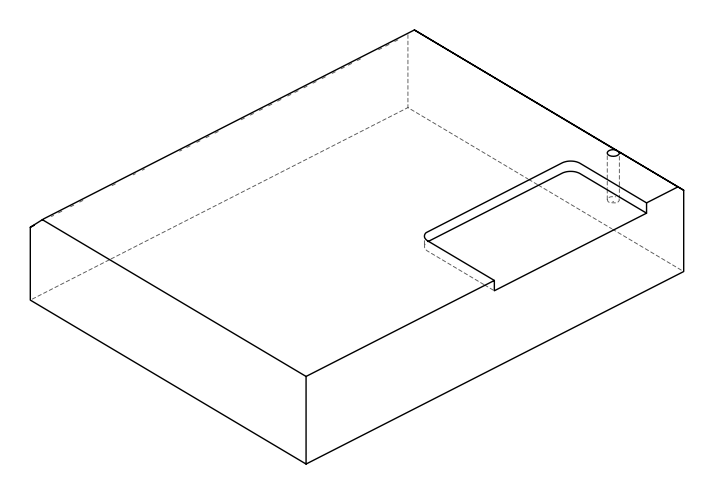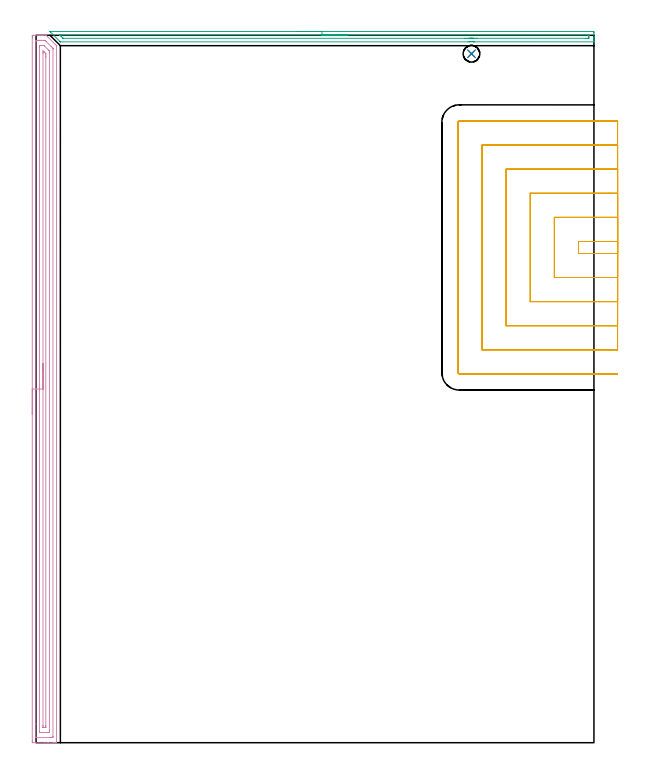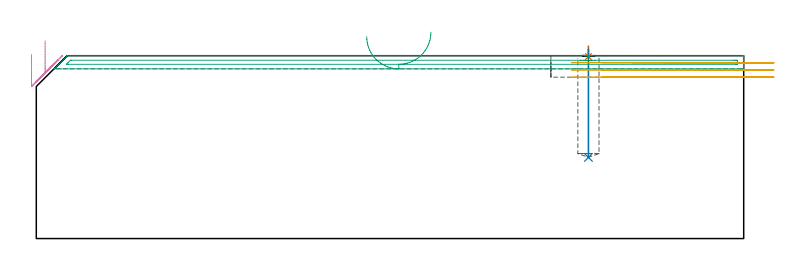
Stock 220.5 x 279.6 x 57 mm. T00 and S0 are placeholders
(PLAN: 5 operations, 3 tool changes, 20.9 min)
(1 SPOT_DRILL | STEP1POCKET | NXT0321_9005460120000 | 0.03 min | 0 mm3)
(2 DRILL_BLIND_HOLE_INTO_CENTER | STEP1POCKET | NXT0301_037 | 0.14 min | 1051 mm3)
(3 AREA_MILL | FG_CHAMFER_SURFACE | UGT0205_001 | 3.57 min | 1835 mm3)
(4 AREA_MILL_1 | FG_CHAMFER_SURFACE_1 | UGT0205_001 | 9.12 min | 12835 mm3)
(5 MILL_SLOT | SLOT_PARTIAL_RECTANGULAR | UGT0201_108 | Follow Part, ap 3.175, ae 75% | 8.08 min | 45246 mm3)
(TOOL NXT0321_9005460120000 | NC Spot Drill, 142deg, 12mm, Carbide, Uncoated | D12 PA142 FL30 Z2)
(TOOL NXT0301_037 | Carbide Drill 6.6mm [860.1-0660-033A1-MM 2214] | D6.6 PA140 FL53 Z2)
(TOOL UGT0205_001 | Chamfer Mill 20 x 3 x 45 deg. | D20 FL50 Z2)
(TOOL UGT0201_108 | End Mill 12.7 mm | D12.7 FL12 Z2)
(OP 1 SPOT_DRILL)
G17 G21 G94 G90
T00 M6
G54
G17 G0 G90 X172.1 Y272.3 S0 M3
G43 Z67. H0
G94 G81 G98 Z56.716 F250. R60.
G80
M5
M2
(OP 2 DRILL_BLIND_HOLE_INTO_CENTER)
G17 G21 G94 G90
T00 M6
G54
G17 G0 G90 X172.1 Y272.3 S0 M3
G43 Z67. H1
G94 G81 G98 Z25.3 F250. R59.
G80
M5
M2
(OP 3 AREA_MILL)
G17 G21 G94 G90
T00 M6
G54
G17 G0 G90 X103. Y281.1 S1061 M3
G43 Z67. H0
Z62.9
G94 G1 X103.038 Z62.028 F250.
X103.152 Z61.164
X103.341 Z60.312
X103.603 Z59.48
X103.937 Z58.674
X104.34 Z57.9
X104.808 Z57.164
X105.34 Z56.472
X105.929 Z55.829
X106.572 Z55.24
X107.264 Z54.708
X108. Z54.24
X108.774 Z53.837
X109.58 Z53.503
X110.412 Z53.241
X111.264 Z53.052
X112.128 Z52.938
X113. Z52.9
X219.869 Y281.099 Z52.901
X220.181 Y281.097
X220.49 Y281.093 Z52.903
X220.5 Y280.792 Z53.203
Y280.536 Z53.459
Y279.921 Z54.073
Y278.538 Z55.458
Y278.179 Z55.816
Y277.461 Z56.538
Y277.253 Z56.746
Y277.126 Z56.866
X220.49 Y277.003 Z56.988
X220.316 Y277. Z57.
X173.292 Y277.01 Z56.99
X173.117 Y277.008 Z56.987
X172.922 Y277.014 Z56.978
X172.856 Y277.016 Z56.974
X172.421 Y277.077 Z56.916
X172.289 Y277.088 Z56.908
X172.253 Y277.09 Z56.905
X172.222 Y277.091
X172.158 Y277.088 Z56.9
X172.082 Y277.09 Z56.903
X172.047 Y277.089 Z56.902
X171.964 Y277.091 Z56.907
X171.893 Y277.085 Z56.91
X171.75 Y277.076 Z56.922
X171.527 Y277.044 Z56.953
X171.306 Y277.001 Z56.986
X170.706 Z56.999
X9.709 Y277. Z57.
X9.605 Y277.004 Z56.989
X9.556 Y277.046 Z56.95
X9.36 Y277.24 Z56.76
X5.684 Y280.915 Z53.083
X5.642 Y280.956 Z53.04
X5.558 Y281.038 Z52.954
X5.518 Y281.09 Z52.9
X5.53 Y281.093 Z52.898
X5.549 Y281.096 Z52.896
X5.606 Y281.098 Z52.898
X5.654 Y281.1 Z52.9
X113.
Y279.686 Z54.314
X218.08 Y279.685 Z54.315
X218.324 Y279.683 Z54.317
X218.441 Y279.68 Z54.32
X218.49 Y279.677 Z54.323
X218.492 Y279.649 Z54.351
X218.498 Y279.514 Z54.486
X218.499 Y279.05 Z54.95
X218.497 Y278.644 Z55.356
X218.49 Y278.505 Z55.495
X218.479 Y278.421 Z55.579
X218.406 Y278.42 Z55.58
X218.08 Y278.416 Z55.584
X217.838 Y278.415 Z55.585
X217.186
X174.259 Y278.424 Z55.576
X174.007 Y278.425 Z55.575
X173.365 Y278.43 Z55.57
X173.104 Y278.433 Z55.567
X172.765 Y278.466 Z55.534
X172.471 Y278.491 Z55.509
X172.14 Y278.501 Z55.499
X171.857 Y278.498 Z55.502
X171.577 Y278.479 Z55.521
X171.296 Y278.452 Z55.548
X171.007 Y278.423 Z55.577
X170.682 Y278.419 Z55.581
X170.438 Y278.417 Z55.583
X169.788 Y278.416 Z55.584
X169.545 Y278.415 Z55.585
X10.929
X10.766 Y278.416 Z55.584
X10.685 Y278.419 Z55.581
X10.648 Y278.421 Z55.579
X10.603 Y278.457 Z55.543
X10.002 Y279.05 Z54.95
X9.709 Y279.344 Z54.656
X9.401 Y279.661 Z54.339
X9.391 Y279.68 Z54.32
X9.426 Y279.681 Z54.319
X9.52 Y279.684 Z54.316
X9.709 Y279.685 Z54.315
X9.95 Y279.686 Z54.314
X113.
X113.872 Z54.352
X114.736 Z54.466
X115.588 Z54.655
X116.42 Z54.917
X117.226 Z55.251
X118. Z55.654
X118.736 Z56.123
X119.428 Z56.654
X120.071 Z57.243
X120.66 Z57.886
X121.192 Z58.578
X121.66 Z59.314
X122.063 Z60.088
X122.397 Z60.894
X122.659 Z61.726
X122.848 Z62.578
X122.962 Z63.443
X123. Z64.314
G0 Z67.
M5
M2
(OP 4 AREA_MILL_1)
G17 G21 G94 G90
T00 M6
G54
G17 G0 G90 X-1.5 Y129.8 S1061 M3
G43 Z67. H0
Z57.4
G94 G1 Y129.838 Z56.528 F250.
Y129.952 Z55.664
Y130.141 Z54.812
Y130.403 Z53.98
Y130.737 Z53.174
Y131.14 Z52.4
Y131.608 Z51.664
Y132.14 Z50.972
Y132.729 Z50.329
Y133.372 Z49.74
Y134.064 Z49.208
Y134.8 Z48.74
Y135.574 Z48.337
Y136.38 Z48.003
Y137.212 Z47.741
Y138.063 Z47.552
Y138.928 Z47.438
Y139.8 Z47.4
Y278.519
X-1.499 Y278.997 Z47.401
X-1.495 Y279.407 Z47.402
X-1.491 Y279.59 Z47.405
X-1.092 Y279.6 Z47.804
X0.665 Z49.559
X1.234 Z50.131
X1.543 Z50.44
X2.113 Z51.009
X2.422 Z51.317
X3.04 Z51.939
X3.739 Z52.638
X3.871 Y279.599 Z52.77
X4.001 Y279.59 Z52.895
X4.135 Y279.465 Z53.035
X7.727 Y275.874 Z56.625
X8.048 Y275.552 Z56.945
X8.095 Y275.494 Z56.991
X8.1 Y275.428 Z57.
Y0.157
X8.098 Y0.01 Z56.989
X7.959 Y0.003 Z56.851
X7.813 Y0. Z56.712
X7.432 Z56.331
X6.813 Z55.708
X4.748 Z53.645
X3.396 Z52.292
X-1.31 Z47.587
X-1.378 Y0.002 Z47.519
X-1.492 Y0.01 Z47.405
X-1.499 Y0.124 Z47.399
X-1.5 Y0.603 Z47.4
Y139.8
X-0.086 Z48.814
X-0.085 Y277.082 Z48.815
X-0.084 Y277.212 Z48.816
X-0.079 Y277.584 Z48.821
X0.288 Y277.595 Z49.188
X0.665 Y277.598 Z49.565
X1.162 Y277.6 Z50.062
X2.04 Z50.94
X2.919 Z51.819
X3.3 Y277.597 Z52.2
X3.427 Y277.594 Z52.327
X3.527 Y277.59 Z52.427
X3.613 Y277.525 Z52.513
X3.936 Y277.212 Z52.836
X5.935 Y275.215 Z54.835
X6.613 Y274.535 Z55.513
X6.658 Y274.484 Z55.558
X6.679 Y274.459 Z55.579
X6.681 Y274.439 Z55.581
X6.684 Y274.345 Z55.584
X6.685 Y274.154 Z55.585
Y2.518
X6.684 Y2.388 Z55.584
X6.679 Y2.016 Z55.579
X6.312 Y2.005 Z55.212
X5.935 Y2.002 Z54.835
X5.438 Y2. Z54.338
X0.168 Z49.068
X-0.011 Y2.002 Z48.889
X-0.039 Y2.004 Z48.861
X-0.067 Y2.01 Z48.833
X-0.079 Y2.015 Z48.821
X-0.08 Y2.036 Z48.82
X-0.085 Y2.257 Z48.815
X-0.086 Y7.421 Z48.814
Y139.8
X1.328 Z50.228
X1.329 Y274.753 Z50.229
X1.331 Y275.428 Z50.231
X1.333 Y275.536 Z50.233
X1.335 Y275.583 Z50.235
X1.382 Y275.591 Z50.282
X1.543 Y275.595 Z50.443
X2.252 Y275.6 Z51.152
X2.422 Y275.599 Z51.322
X2.591 Y275.597 Z51.491
X2.93 Y275.59 Z51.83
X3.109 Y275.58 Z52.009
X3.3 Y275.401 Z52.2
X5.057 Y273.644 Z53.957
X5.264 Y273.432 Z54.164
X5.27 Y272.751 Z54.17
X5.271 Y272.533 Z54.171
Y4.847
X5.269 Y4.172 Z54.169
X5.267 Y4.064 Z54.167
X5.265 Y4.017 Z54.165
X5.218 Y4.009 Z54.118
X5.057 Y4.005 Z53.957
X4.348 Y4. Z53.248
X4.178 Z53.078
X2.591 Z51.491
X1.712 Y4.001 Z50.612
X1.543 Y4.003 Z50.443
X1.374 Y4.009 Z50.274
X1.335 Y4.012 Z50.235
X1.333 Y4.042 Z50.233
X1.33 Y4.1 Z50.23
X1.329 Y4.172 Z50.229
Y4.39
X1.328 Y139.8 Z50.228
X2.743 Z51.643
Y272.425
X2.744 Y272.751 Z51.644
X2.747 Y273.313 Z51.647
X2.75 Y273.487 Z51.65
X3.104 Y273.142 Z52.004
X3.3 Y272.95 Z52.2
X3.499 Y272.751 Z52.399
X3.705 Y272.539 Z52.605
X3.843 Y272.396 Z52.743
X3.85 Y272.325 Z52.75
X3.854 Y272.188 Z52.754
X3.856 Y271.859 Z52.756
X3.857 Y271.292 Z52.757
Y270.966
Y6.849
X3.856 Y6.285 Z52.756
X3.853 Y6.095 Z52.753
X3.85 Y6.028 Z52.75
X3.844 Y6.009 Z52.744
X3.822 Y6.007 Z52.722
X3.718 Y6.004 Z52.618
X3.3 Y6. Z52.2
X3.257 Z52.157
X2.881 Y6.005 Z51.781
X2.787 Y6.009 Z51.687
X2.749 Y6.013 Z51.649
X2.747 Y6.044 Z51.647
X2.745 Y6.126 Z51.645
X2.743 Y6.523 Z51.643
Y6.849
Y139.8
Y140.672 Z51.681
Y141.536 Z51.795
Y142.388 Z51.983
Y143.22 Z52.246
Y144.026 Z52.58
Y144.8 Z52.982
Y145.536 Z53.451
Y146.228 Z53.982
Y146.871 Z54.572
Y147.46 Z55.215
Y147.991 Z55.907
Y148.46 Z56.643
Y148.863 Z57.416
Y149.197 Z58.222
Y149.459 Z59.054
Y149.648 Z59.906
Y149.762 Z60.771
Y149.8 Z61.643
G0 Z67.
M5
M2
(OP 5 MILL_SLOT)
G17 G21 G94 G90
T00 M6
G54
G17 G0 G90 X229.85 Y198.125 S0 M3
G43 Z67.08 H0
Z54.82
G94 G1 X226.85 F250.
X214.375 F500.
Y193.375
X226.85
X229.85 F250.
Y207.65
X226.85
X204.85 F500.
Y183.85
X226.85
X229.85 F250.
Y217.175
X226.85
X195.325 F500.
Y174.325
X226.85
X229.85 F250.
Y226.7
X226.85
X185.8 F500.
Y164.8
X226.85
X229.85 F250.
Y236.225
X226.85
X176.275 F500.
Y155.275
X226.85
X229.85 F250.
Y245.75
X226.85
X167.3 F500.
G3 X166.75 Y245.2 R0.55
G1 Y146.3
G3 X167.3 Y145.75 R0.55
G1 X226.85
X229.85 F250.
G0 Y198.125 Z52.56
G1 X226.85
X214.375 F500.
Y193.375
X226.85
X229.85 F250.
Y207.65
X226.85
X204.85 F500.
Y183.85
X226.85
X229.85 F250.
Y217.175
X226.85
X195.325 F500.
Y174.325
X226.85
X229.85 F250.
Y226.7
X226.85
X185.8 F500.
Y164.8
X226.85
X229.85 F250.
Y236.225
X226.85
X176.275 F500.
Y155.275
X226.85
X229.85 F250.
Y245.75
X226.85
X167.3 F500.
G3 X166.75 Y245.2 R0.55
G1 Y146.3
G3 X167.3 Y145.75 R0.55
G1 X226.85
X229.85 F250.
G0 Y198.125 Z50.3
G1 X226.85
X214.375 F500.
Y193.375
X226.85
X229.85 F250.
Y207.65
X226.85
X204.85 F500.
Y183.85
X226.85
X229.85 F250.
Y217.175
X226.85
X195.325 F500.
Y174.325
X226.85
X229.85 F250.
Y226.7
X226.85
X185.8 F500.
Y164.8
X226.85
X229.85 F250.
Y236.225
X226.85
X176.275 F500.
Y155.275
X226.85
X229.85 F250.
Y245.75
X226.85
X167.3 F500.
G3 X166.75 Y245.2 R0.55
G1 Y146.3
G3 X167.3 Y145.75 R0.55
G1 X226.85
X229.85 F250.
G0 Z67.08
M5
M2
